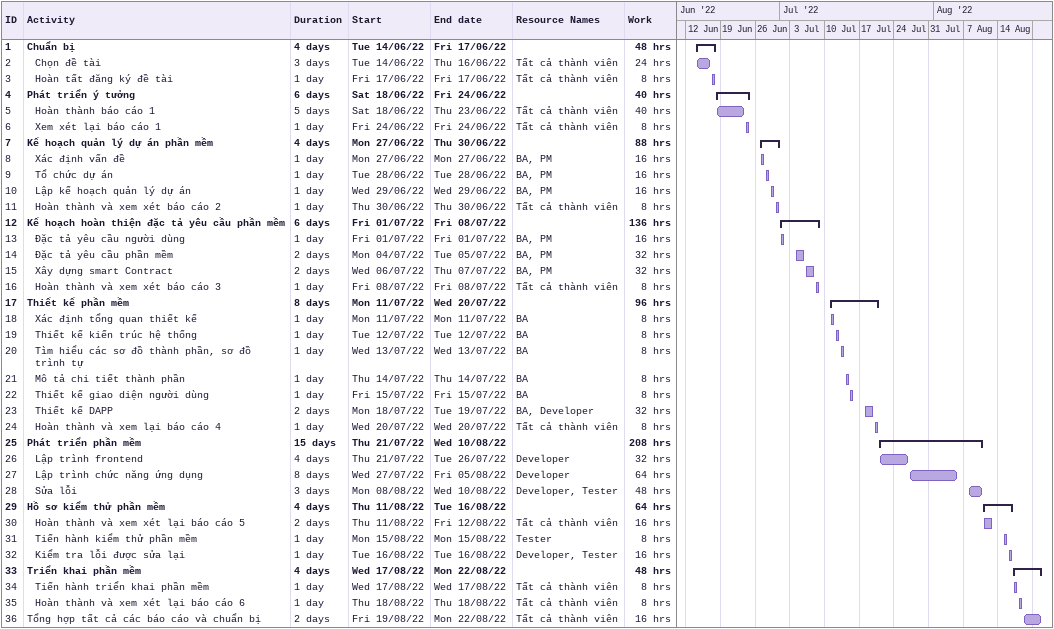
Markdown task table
| ID | Level | Task | Duration | Start | Finish | Resources | Work (h) |
|---|---|---|---|---|---|---|---|
| 1 | 1 | **Chuẩn bị** | 4d | 2022-06-14 | 2022-06-17 |  | 48 |
| 2 | 2 | Chọn đề tài | 3d | 2022-06-14 | 2022-06-16 | Tất cả thành viên | 24 |
| 3 | 2 | Hoàn tất đăng ký đề tài | 1d | 2022-06-17 | 2022-06-17 | Tất cả thành viên | 8 |
| 4 | 1 | **Phát triển ý tưởng** | 6d | 2022-06-18 | 2022-06-24 |  | 40 |
| 5 | 2 | Hoàn thành báo cáo 1 | 5d | 2022-06-18 | 2022-06-23 | Tất cả thành viên | 40 |
| 6 | 2 | Xem xét lại báo cáo 1 | 1d | 2022-06-24 | 2022-06-24 | Tất cả thành viên | 8 |
| 7 | 1 | **Kế hoạch quản lý dự án phần mềm** | 4d | 2022-06-27 | 2022-06-30 |  | 88 |
| 8 | 2 | Xác định vấn đề | 1d | 2022-06-27 | 2022-06-27 | BA, PM | 16 |
| 9 | 2 | Tổ chức dự án | 1d | 2022-06-28 | 2022-06-28 | BA, PM | 16 |
| 10 | 2 | Lập kế hoạch quản lý dự án | 1d | 2022-06-29 | 2022-06-29 | BA, PM | 16 |
| 11 | 2 | Hoàn thành và xem xét báo cáo 2 | 1d | 2022-06-30 | 2022-06-30 | Tất cả thành viên | 8 |
| 12 | 1 | **Kế hoạch hoàn thiện đặc tả yêu cầu phần mềm** | 6d | 2022-07-01 | 2022-07-08 |  | 136 |
| 13 | 2 | Đặc tả yêu cầu người dùng | 1d | 2022-07-01 | 2022-07-01 | BA, PM | 16 |
| 14 | 2 | Đặc tả yêu cầu phần mềm | 2d | 2022-07-04 | 2022-07-05 | BA, PM | 32 |
| 15 | 2 | Xây dựng smart Contract | 2d | 2022-07-06 | 2022-07-07 | BA, PM | 32 |
| 16 | 2 | Hoàn thành và xem xét báo cáo 3 | 1d | 2022-07-08 | 2022-07-08 | Tất cả thành viên | 8 |
| 17 | 1 | **Thiết kế phần mềm** | 8d | 2022-07-11 | 2022-07-20 |  | 96 |
| 18 | 2 | Xác định tổng quan thiết kế | 1d | 2022-07-11 | 2022-07-11 | BA | 8 |
| 19 | 2 | Thiết kế kiến trúc hệ thống | 1d | 2022-07-12 | 2022-07-12 | BA | 8 |
| 20 | 2 | Tìm hiểu các sơ đồ thành phần, sơ đồ trình tự | 1d | 2022-07-13 | 2022-07-13 | BA | 8 |
| 21 | 2 | Mô tả chi tiết thành phần | 1d | 2022-07-14 | 2022-07-14 | BA | 8 |
| 22 | 2 | Thiết kế giao diện người dùng | 1d | 2022-07-15 | 2022-07-15 | BA | 8 |
| 23 | 2 | Thiết kế DAPP | 2d | 2022-07-18 | 2022-07-19 | BA, Developer | 32 |
| 24 | 2 | Hoàn thành và xem lại báo cáo 4 | 1d | 2022-07-20 | 2022-07-20 | Tất cả thành viên | 8 |
| 25 | 1 | **Phát triển phần mềm** | 15d | 2022-07-21 | 2022-08-10 |  | 208 |
| 26 | 2 | Lập trình frontend | 4d | 2022-07-21 | 2022-07-26 | Developer | 32 |
| 27 | 2 | Lập trình chức năng ứng dụng | 8d | 2022-07-27 | 2022-08-05 | Developer | 64 |
| 28 | 2 | Sửa lỗi | 3d | 2022-08-08 | 2022-08-10 | Developer, Tester | 48 |
| 29 | 1 | **Hồ sơ kiểm thử phần mềm** | 4d | 2022-08-11 | 2022-08-16 |  | 64 |
| 30 | 2 | Hoàn thành và xem xét lại báo cáo 5 | 2d | 2022-08-11 | 2022-08-12 | Tất cả thành viên | 16 |
| 31 | 2 | Tiến hành kiểm thử phần mềm | 1d | 2022-08-15 | 2022-08-15 | Tester | 8 |
| 32 | 2 | Kiểm tra lỗi được sửa lại | 1d | 2022-08-16 | 2022-08-16 | Developer, Tester | 16 |
| 33 | 1 | **Triển khai phần mềm** | 4d | 2022-08-17 | 2022-08-22 |  | 48 |
| 34 | 2 | Tiến hành triển khai phần mềm | 1d | 2022-08-17 | 2022-08-17 | Tất cả thành viên | 8 |
| 35 | 2 | Hoàn thành và xem xét lại báo cáo 6 | 1d | 2022-08-18 | 2022-08-18 | Tất cả thành viên | 8 |
| 36 | 1 | Tổng hợp tất cả các báo cáo và chuẩn bị | 2d | 2022-08-19 | 2022-08-22 | Tất cả thành viên | 16 |
